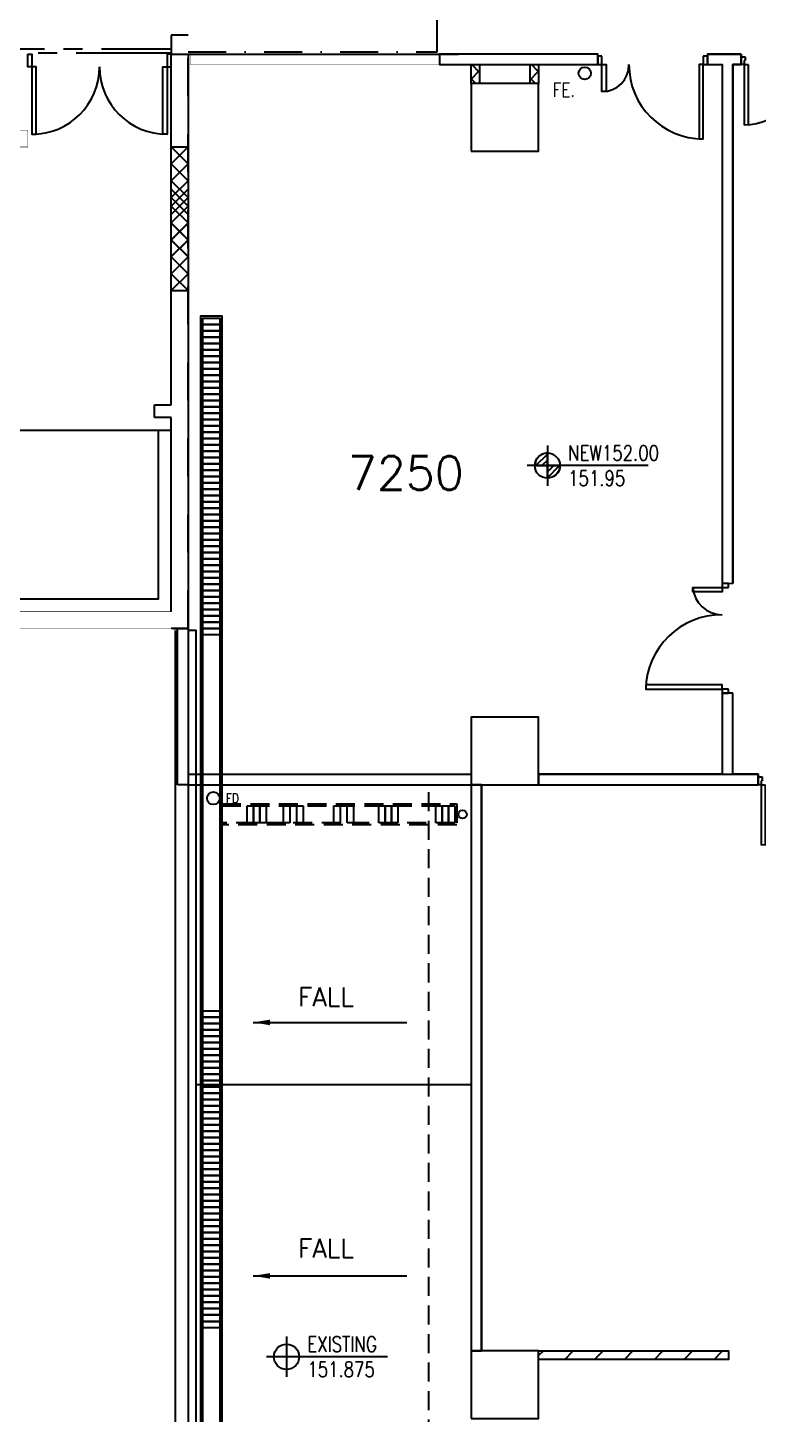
# Model space of a CAD drawing. Header units: millimetres. Extents: x -68474 to 336725, y -113450 to 40976.
# Drawn here: x 84350 to 93001, y -58850 to -42438 of the extents above; entities that cross this region are included whole.
import ezdxf

# ---------------------------------------------------------------- set-up
doc = ezdxf.new("R2010")
doc.units = ezdxf.units.MM
doc.header["$LTSCALE"] = 900
for name, pattern in [('s4152a$0$CENTER', [2, 1.25, -0.25, 0.25, -0.25]), ('s5152a$0$DASHDOT', [1, 0.5, -0.25, 0, -0.25]), ('s5152a$0$HIDDEN', [0.375, 0.25, -0.125])]:
    doc.linetypes.add(name, pattern=pattern)
for name, color, linetype in [('s4152a$0$11', 7, 'Continuous'), ('s4152a$0$20', 7, 'Continuous'), ('s4152a$0$22', 7, 'Continuous'), ('s4152a$0$30', 7, 'Continuous'), ('s4152a$0$42', 7, 'Continuous'), ('s4152a$0$7', 7, 'Continuous'), ('s5152a$0$11', 7, 'Continuous'), ('s5152a$0$17', 14, 'Continuous'), ('s5152a$0$20', 7, 'Continuous'), ('s5152a$0$22', 7, 'Continuous'), ('s5152a$0$23', 7, 'Continuous'), ('s5152a$0$30', 7, 'Continuous'), ('s5152a$0$35', 7, 'Continuous'), ('s5152a$0$45', 7, 'Continuous'), ('s5152a$0$48', 2, 'Continuous'), ('s5152a$0$7', 7, 'Continuous'), ('s5152a$0$9', 7, 'Continuous'), ('s5152a$0$Canopy', 4, 'Continuous'), ('s5152a$0$Drainage', 252, 'Continuous'), ('s5152a$0$Hatch', 3, 'Continuous'), ('s5152a$0$New200wall', 2, 'Continuous'), ('s5152a$0$Newdoor', 3, 'Continuous'), ('s5152a$0$ROOM-NO', 4, 'Continuous'), ('s5152a$0$table', 2, 'Continuous'), ('s5152a$0$TXT', 6, 'Continuous')]:
    doc.layers.add(name, color=color, linetype=linetype)
doc.styles.add('s5152a$0$ROMANS', font='ROMANS', dxfattribs={"height": 0.2})
doc.styles.add('s5152a$0$STANDARD', font='SIMPLEX')
doc.dimstyles.new('s5152a$0$STANDARD$7', dxfattribs={"dimtxt": 200, "dimasz": 200, "dimexe": 200, "dimexo": 400, "dimgap": 100, "dimtad": 1, "dimdec": 0, "dimzin": 0, "dimdsep": 46, "dimtxsty": 's5152a$0$ROMANS', "dimcen": 20, "dimdle": 200, "dimclrt": 6, "dimadec": 0, "dimazin": 0, "dimtfac": 1, "dimtdec": 0, "dimtofl": 0, "dimtmove": 2, "dimatfit": 3, "dimfxl": 1, "dimtolj": 1, "dimtzin": 0, "dimarcsym": 0})

# ---------------------------------------------------------------- blocks, each defined once
blk = doc.blocks.new('s4152a$0$D1700B')
at = {"layer": 's4152a$0$30', "color": 14, "linetype": 'Continuous'}
for points in [[(0, 0), (0.05, 0), (0.05, 0.95), (0.1, 0.95), (0.1, 0.15), (0, 0.15), (0, 0)], [(1.7, 0), (1.65, 0), (1.65, 0.95), (1.6, 0.95), (1.6, 0.15), (1.7, 0.15), (1.7, 0)]]:
    blk.add_lwpolyline(points, dxfattribs=at)
for centre, start, end in [((0.05, 0.15), 0, 90), ((1.650003, 0.15), 90, 180)]:
    blk.add_arc(centre, 0.800001, start, end, dxfattribs=at)
blk = doc.blocks.new('s4152a$0$H600')
at = {"layer": 's4152a$0$22', "color": 10, "linetype": 'Continuous'}
for points in [[(0, 0), (0.15, 0.15), (0.3, 0), (0.45, 0.15), (0.6, 0)], [(0, 0.15), (0.15, 0), (0.3, 0.15), (0.45, 0), (0.6, 0.15)]]:
    blk.add_lwpolyline(points, dxfattribs=at)
blk = doc.blocks.new('s4152a')
at = {"layer": 's4152a$0$11', "color": 3, "linetype": 'Continuous'}
for p, q in [((86050, -43850), (86250, -43850)), ((86050, -45550), (86250, -45550))]:
    blk.add_line(p, q, dxfattribs=at)
at = {"layer": 's4152a$0$11', "color": 10, "linetype": 'Continuous'}
blk.add_line((83250, -47200), (86050, -47200), dxfattribs=at)
at = {"layer": 's4152a$0$11', "color": 10, "linetype": 'Continuous', "const_width": 5}
for points in [[(79500, -42750), (79700, -42750), (79700, -43650), (84350, -43650), (84350, -43850), (79700, -43850), (79700, -49350), (80569.9, -49350), (80569.9, -49550), (78199.9, -49550), (78199.9, -49350), (79500, -49350)], [(86050, -42750), (86250, -42750), (86250, -49550), (82229.9, -49550), (82229.9, -49350), (83100, -49350), (83100, -45550), (83248.6, -45550), (83248.6, -46900), (83950, -46900), (83950, -47050), (83250, -47050), (83250, -49350), (86050, -49350), (86050, -47050), (85850, -47050), (85850, -46900), (86050, -46900)]]:
    blk.add_lwpolyline(points, close=True, dxfattribs=at)
at = {"layer": 's4152a$0$20', "color": 14, "linetype": 'Continuous'}
for p, q in [((86250, -42525), (86050, -42525)), ((86050, -42525), (86050, -42750)), ((86050, -42750), (86250, -42750))]:
    blk.add_line(p, q, dxfattribs=at)
at = {"layer": 's4152a$0$42', "color": 10, "linetype": 'Continuous'}
blk.add_lwpolyline([(83700, -47200), (83700, -49200), (85900, -49200), (85900, -47200)], dxfattribs=at)
at = {"layer": 's4152a$0$7', "color": 1, "linetype": 's4152a$0$CENTER'}
blk.add_lwpolyline([(57600, -42690), (77975, -42690), (77975, -42690), (78025, -42690), (78025, -42690), (86050, -42690), (86050, -42740), (57600, -42740)], close=True, dxfattribs=at)
at = {"zscale": 1000}
for name, p, xscale, yscale, rotation in [('s4152a$0$D1700B', (86050, -42750), 999.9979999999999, 999.9979999999999, 180), ('s4152a$0$H600', (86249.5, -44648), 1329.998, 1329.998, 90), ('s4152a$0$H600', (86249.5, -45550), 1329.998, 1329.998, 90)]:
    blk.add_blockref(name, p, dxfattribs=dict(at, xscale=xscale, yscale=yscale, rotation=rotation))
blk = doc.blocks.new('s5152a$0$FD')
at = {"layer": 's5152a$0$45', "color": 10, "linetype": 'Continuous'}
blk.add_circle((0, 0), 0.1, dxfattribs=at)
at = {"layer": 's5152a$0$45', "color": 10, "linetype": 'Continuous', "style": 's5152a$0$STANDARD', "width": 0.8}
blk.add_text('FD', height=0.15, dxfattribs=at).set_placement((0.2, -0.075))
blk = doc.blocks.new('s5152a$0$H600')
at = {"layer": 's5152a$0$22', "color": 10, "linetype": 'Continuous'}
for points in [[(0, 0), (0.15, 0.15), (0.3, 0), (0.45, 0.15), (0.6, 0)], [(0, 0.15), (0.15, 0), (0.3, 0.15), (0.45, 0), (0.6, 0.15)]]:
    blk.add_lwpolyline(points, dxfattribs=at)
blk = doc.blocks.new('*X162')
at = {"color": 0}
for p, q in [((324742, -58156), (324798, -58100)), ((325052, -58200), (325152, -58100)), ((325405, -58200), (325505, -58100)), ((325759, -58200), (325859, -58100)), ((326113, -58200), (326213, -58100)), ((326466, -58200), (326566, -58100)), ((326820, -58200), (326920, -58100))]:
    blk.add_line(p, q, dxfattribs=at)
blk = doc.blocks.new('s5152a$0$DDR1525')
for p, q in [((37.5, 100), (37.5, 862.5)), ((87.5, 100), (87.5, 862.5)), ((1512.5, 100), (1512.5, 862.5)), ((1562.5, 100), (1562.5, 862.5)), ((0, 100), (0, 0)), ((37.5, 100), (0, 100)), ((0, 0), (50, 0)), ((37.5, 50), (37.5, 100)), ((37.5, 100), (87.5, 100)), ((50, 50), (37.5, 50)), ((50, 0), (50, 50)), ((1562.5, 100), (1512.5, 100)), ((1550, 50), (1562.5, 50)), ((1550, 0), (1550, 50)), ((1562.5, 100), (1600, 100)), ((1562.5, 50), (1562.5, 100)), ((1600, 100), (1600, 0)), ((1600, 0), (1550, 0))]:
    blk.add_line(p, q)
for centre, start, end in [((37.5, 100), 0, 90), ((1562.5, 100), 90, 180)]:
    blk.add_arc(centre, 762.5, start, end)
blk = doc.blocks.new('*X155')
at = {"color": 0}
for p, q in [((324709, -47621), (324846, -47484)), ((324742, -47517), (324754, -47505)), ((324779, -47621), (324846, -47555))]:
    blk.add_line(p, q, dxfattribs=at)
blk = doc.blocks.new('*X156')
at = {"color": 0}
for p, q in [((324846, -47767), (324991, -47621)), ((324846, -47696), (324921, -47621)), ((324846, -47625), (324850, -47621))]:
    blk.add_line(p, q, dxfattribs=at)
blk = doc.blocks.new('*X160')
at = {"color": 0}
for p, q in [((323942, -43046), (324042, -42946)), ((324042, -42967), (323950, -42875)), ((323998, -43100), (323942, -43044))]:
    blk.add_line(p, q, dxfattribs=at)
blk = doc.blocks.new('*X161')
at = {"color": 0}
for p, q in [((324642, -42877), (324644, -42875)), ((324642, -43054), (324742, -42954)), ((324742, -42960), (324657, -42875)), ((324705, -43100), (324642, -43037))]:
    blk.add_line(p, q, dxfattribs=at)

msp = doc.modelspace()

# ---------------------------------------------------------------- linework, layer by layer
at = {"color": 3}
msp.add_circle((90945.74764, -42977.56423), 72.72727, dxfattribs=at)
at = {"layer": 's5152a$0$11', "color": 10, "linetype": 'Continuous'}
for p, q in [((86050, -42750), (86250, -42750)), ((86050, -46900), (86050, -42750)), ((86250, -42750), (86250, -49550)), ((85850, -47050), (85850, -46900)), ((85850, -46900), (86050, -46900)), ((86050, -47050), (85850, -47050)), ((86050, -49350), (86050, -47050)), ((86250, -49550), (86050, -49550))]:
    msp.add_line(p, q, dxfattribs=at)
at = {"layer": 's5152a$0$11', "color": 3, "linetype": 'Continuous'}
for p, q in [((86050, -43850), (86250, -43850)), ((86050, -45550), (86250, -45550))]:
    msp.add_line(p, q, dxfattribs=at)
at = {"layer": 's5152a$0$11', "color": 3, "linetype": 'Continuous', "const_width": 5}
msp.add_lwpolyline([(86275, -42875), (86275, -42750), (89225, -42750), (89225, -42875), (86275, -42875)], dxfattribs=at)
at = {"layer": 's5152a$0$17'}
for points in [[(89600, -42875), (89700, -42875), (89700, -43100), (89600, -43100)], [(90300, -42875), (90400, -42875), (90400, -43100), (90300, -43100)], [(90400, -58100), (92650, -58100), (92650, -58200), (90400, -58200)]]:
    msp.add_lwpolyline(points, close=True, dxfattribs=at)
at = {"layer": 's5152a$0$20', "color": 14, "linetype": 'Continuous'}
for q in [(89450.5, -42750), (86250, -42750), (89450.5, -42750)]:
    msp.add_line((86050, -42750), q, dxfattribs=at)
at = {"layer": 's5152a$0$23', "color": 2, "linetype": 'Continuous'}
msp.add_line((86100.2, -72749.8), (86100.2, -49575), dxfattribs=at)
msp.add_lwpolyline([(86250.2, -72749.8), (86345.2, -72749.8), (86345.2, -49575), (86250.2, -49575)], close=True, dxfattribs=at)
at = {"layer": 's5152a$0$35', "linetype": 'Continuous'}
for p, q in [((90504.06966, -47382.45029), (90504.06966, -47860.32576)), ((91698.75833, -47621.38803), (90265.13192, -47621.38803)), ((87415.10665, -57930.62666), (87415.10665, -58408.50213)), ((88609.79532, -58169.5644), (87176.16892, -58169.5644))]:
    msp.add_line(p, q, dxfattribs=at)
at = {"layer": 's5152a$0$35', "color": 4}
for points in [[(90504.06966, -47621.38803), (90504.06966, -47472.05194), (90456, -47480), (90406.67531, -47508.18198), (90366.91615, -47562.31028), (90357.13192, -47621.38803)], [(90504.06966, -47621.38803), (90653.40574, -47621.38803), (90639.18061, -47684.99854), (90603.62266, -47732.70049), (90560.27613, -47759.743), (90509.24449, -47770.63442), (90504.06966, -47770.72411)]]:
    msp.add_lwpolyline(points, close=True, dxfattribs=at)
at = {"layer": 's5152a$0$35', "linetype": 'Continuous'}
for centre in [(90504.06966, -47621.38803), (87415.10665, -58169.5644)]:
    msp.add_ellipse(centre, major_axis=(-105.59656, 105.59656), ratio=1, start_param=3.926990817, end_param=10.2101761242, dxfattribs=at)
at = {"layer": 's5152a$0$45', "color": 14, "linetype": 'Continuous'}
for points in [[(86400.2, -74550), (86400.2, -45850), (86650.2, -45850), (86650.2, -74550)], [(86425.2, -74550), (86425.2, -45875), (86625.2, -45875), (86625.2, -74550)]]:
    msp.add_lwpolyline(points, dxfattribs=at)
for points in [[(86425.2, -45875), (86625.2, -45875), (86625.2, -45950), (86425.2, -45950)], [(86425.2, -45950), (86625.2, -45950), (86625.2, -46025), (86425.2, -46025)], [(86425.2, -46025), (86625.2, -46025), (86625.2, -46100), (86425.2, -46100)], [(86425.2, -46100), (86625.2, -46100), (86625.2, -46175), (86425.2, -46175)], [(86425.2, -46175), (86625.2, -46175), (86625.2, -46250), (86425.2, -46250)], [(86425.2, -46250), (86625.2, -46250), (86625.2, -46325), (86425.2, -46325)], [(86425.2, -46325), (86625.2, -46325), (86625.2, -46400), (86425.2, -46400)], [(86425.2, -46400), (86625.2, -46400), (86625.2, -46475), (86425.2, -46475)], [(86425.2, -46475), (86625.2, -46475), (86625.2, -46550), (86425.2, -46550)], [(86425.2, -46550), (86625.2, -46550), (86625.2, -46625), (86425.2, -46625)], [(86425.2, -46625), (86625.2, -46625), (86625.2, -46700), (86425.2, -46700)], [(86425.2, -46700), (86625.2, -46700), (86625.2, -46775), (86425.2, -46775)], [(86425.2, -46775), (86625.2, -46775), (86625.2, -46850), (86425.2, -46850)], [(86425.2, -46850), (86625.2, -46850), (86625.2, -46925), (86425.2, -46925)], [(86425.2, -46925), (86625.2, -46925), (86625.2, -47000), (86425.2, -47000)], [(86425.2, -47000), (86625.2, -47000), (86625.2, -47075), (86425.2, -47075)], [(86425.2, -47075), (86625.2, -47075), (86625.2, -47150), (86425.2, -47150)], [(86425.2, -47150), (86625.2, -47150), (86625.2, -47225), (86425.2, -47225)], [(86425.2, -47225), (86625.2, -47225), (86625.2, -47300), (86425.2, -47300)], [(86425.2, -47300), (86625.2, -47300), (86625.2, -47375), (86425.2, -47375)], [(86425.2, -47375), (86625.2, -47375), (86625.2, -47450), (86425.2, -47450)], [(86425.2, -47450), (86625.2, -47450), (86625.2, -47525), (86425.2, -47525)], [(86425.2, -47525), (86625.2, -47525), (86625.2, -47600), (86425.2, -47600)], [(86425.2, -47600), (86625.2, -47600), (86625.2, -47675), (86425.2, -47675)], [(86425.2, -47675), (86625.2, -47675), (86625.2, -47750), (86425.2, -47750)], [(86425.2, -47750), (86625.2, -47750), (86625.2, -47825), (86425.2, -47825)], [(86425.2, -47825), (86625.2, -47825), (86625.2, -47900), (86425.2, -47900)], [(86425.2, -47900), (86625.2, -47900), (86625.2, -47975), (86425.2, -47975)], [(86425.2, -47975), (86625.2, -47975), (86625.2, -48050), (86425.2, -48050)], [(86425.2, -48050), (86625.2, -48050), (86625.2, -48125), (86425.2, -48125)], [(86425.2, -48125), (86625.2, -48125), (86625.2, -48200), (86425.2, -48200)], [(86425.2, -48200), (86625.2, -48200), (86625.2, -48275), (86425.2, -48275)], [(86425.2, -48275), (86625.2, -48275), (86625.2, -48350), (86425.2, -48350)], [(86425.2, -48350), (86625.2, -48350), (86625.2, -48425), (86425.2, -48425)], [(86425.2, -48425), (86625.2, -48425), (86625.2, -48500), (86425.2, -48500)], [(86425.2, -48500), (86625.2, -48500), (86625.2, -48575), (86425.2, -48575)], [(86425.2, -48575), (86625.2, -48575), (86625.2, -48650), (86425.2, -48650)], [(86425.2, -48650), (86625.2, -48650), (86625.2, -48725), (86425.2, -48725)], [(86425.2, -48725), (86625.2, -48725), (86625.2, -48800), (86425.2, -48800)], [(86425.2, -48800), (86625.2, -48800), (86625.2, -48875), (86425.2, -48875)], [(86425.2, -48875), (86625.2, -48875), (86625.2, -48950), (86425.2, -48950)], [(86425.2, -48950), (86625.2, -48950), (86625.2, -49025), (86425.2, -49025)], [(86425.2, -49025), (86625.2, -49025), (86625.2, -49100), (86425.2, -49100)], [(86425.2, -49100), (86625.2, -49100), (86625.2, -49175), (86425.2, -49175)], [(86425.2, -49175), (86625.2, -49175), (86625.2, -49250), (86425.2, -49250)], [(86425.2, -49250), (86625.2, -49250), (86625.2, -49325), (86425.2, -49325)], [(86425.2, -49325), (86625.2, -49325), (86625.2, -49400), (86425.2, -49400)], [(86425.2, -49400), (86625.2, -49400), (86625.2, -49475), (86425.2, -49475)], [(86425.2, -49475), (86625.2, -49475), (86625.2, -49550), (86425.2, -49550)], [(86425.2, -49550), (86625.2, -49550), (86625.2, -49625), (86425.2, -49625)], [(86425.2, -54075), (86625.2, -54075), (86625.2, -54150), (86425.2, -54150)], [(86425.2, -54150), (86625.2, -54150), (86625.2, -54225), (86425.2, -54225)], [(86425.2, -54225), (86625.2, -54225), (86625.2, -54300), (86425.2, -54300)], [(86425.2, -54300), (86625.2, -54300), (86625.2, -54375), (86425.2, -54375)], [(86425.2, -54375), (86625.2, -54375), (86625.2, -54450), (86425.2, -54450)], [(86425.2, -54450), (86625.2, -54450), (86625.2, -54525), (86425.2, -54525)], [(86425.2, -54525), (86625.2, -54525), (86625.2, -54600), (86425.2, -54600)], [(86425.2, -54600), (86625.2, -54600), (86625.2, -54675), (86425.2, -54675)], [(86425.2, -54675), (86625.2, -54675), (86625.2, -54750), (86425.2, -54750)], [(86425.2, -54750), (86625.2, -54750), (86625.2, -54825), (86425.2, -54825)], [(86425.2, -54825), (86625.2, -54825), (86625.2, -54900), (86425.2, -54900)], [(86425.2, -54900), (86625.2, -54900), (86625.2, -54975), (86425.2, -54975)], [(86425.2, -54975), (86625.2, -54975), (86625.2, -55050), (86425.2, -55050)], [(86425.2, -55050), (86625.2, -55050), (86625.2, -55125), (86425.2, -55125)], [(86425.2, -55125), (86625.2, -55125), (86625.2, -55200), (86425.2, -55200)], [(86425.2, -55200), (86625.2, -55200), (86625.2, -55275), (86425.2, -55275)], [(86425.2, -55275), (86625.2, -55275), (86625.2, -55350), (86425.2, -55350)], [(86425.2, -55350), (86625.2, -55350), (86625.2, -55425), (86425.2, -55425)], [(86425.2, -55425), (86625.2, -55425), (86625.2, -55500), (86425.2, -55500)], [(86425.2, -55500), (86625.2, -55500), (86625.2, -55575), (86425.2, -55575)], [(86425.2, -55575), (86625.2, -55575), (86625.2, -55650), (86425.2, -55650)], [(86425.2, -55650), (86625.2, -55650), (86625.2, -55725), (86425.2, -55725)], [(86425.2, -55725), (86625.2, -55725), (86625.2, -55800), (86425.2, -55800)], [(86425.2, -55800), (86625.2, -55800), (86625.2, -55875), (86425.2, -55875)], [(86425.2, -55875), (86625.2, -55875), (86625.2, -55950), (86425.2, -55950)], [(86425.2, -55950), (86625.2, -55950), (86625.2, -56025), (86425.2, -56025)], [(86425.2, -56025), (86625.2, -56025), (86625.2, -56100), (86425.2, -56100)], [(86425.2, -56100), (86625.2, -56100), (86625.2, -56175), (86425.2, -56175)], [(86425.2, -56175), (86625.2, -56175), (86625.2, -56250), (86425.2, -56250)], [(86425.2, -56250), (86625.2, -56250), (86625.2, -56325), (86425.2, -56325)], [(86425.2, -56325), (86625.2, -56325), (86625.2, -56400), (86425.2, -56400)], [(86425.2, -56400), (86625.2, -56400), (86625.2, -56475), (86425.2, -56475)], [(86425.2, -56475), (86625.2, -56475), (86625.2, -56550), (86425.2, -56550)], [(86425.2, -56550), (86625.2, -56550), (86625.2, -56625), (86425.2, -56625)], [(86425.2, -56625), (86625.2, -56625), (86625.2, -56700), (86425.2, -56700)], [(86425.2, -56700), (86625.2, -56700), (86625.2, -56775), (86425.2, -56775)], [(86425.2, -56775), (86625.2, -56775), (86625.2, -56850), (86425.2, -56850)], [(86425.2, -56850), (86625.2, -56850), (86625.2, -56925), (86425.2, -56925)], [(86425.2, -56925), (86625.2, -56925), (86625.2, -57000), (86425.2, -57000)], [(86425.2, -57000), (86625.2, -57000), (86625.2, -57075), (86425.2, -57075)], [(86425.2, -57075), (86625.2, -57075), (86625.2, -57150), (86425.2, -57150)], [(86425.2, -57150), (86625.2, -57150), (86625.2, -57225), (86425.2, -57225)], [(86425.2, -57225), (86625.2, -57225), (86625.2, -57300), (86425.2, -57300)], [(86425.2, -57300), (86625.2, -57300), (86625.2, -57375), (86425.2, -57375)], [(86425.2, -57375), (86625.2, -57375), (86625.2, -57450), (86425.2, -57450)], [(86425.2, -57450), (86625.2, -57450), (86625.2, -57525), (86425.2, -57525)], [(86425.2, -57525), (86625.2, -57525), (86625.2, -57600), (86425.2, -57600)], [(86425.2, -57600), (86625.2, -57600), (86625.2, -57675), (86425.2, -57675)], [(86425.2, -57675), (86625.2, -57675), (86625.2, -57750), (86425.2, -57750)], [(86425.2, -57750), (86625.2, -57750), (86625.2, -57825), (86425.2, -57825)]]:
    msp.add_lwpolyline(points, close=True, dxfattribs=at)
at = {"layer": 's5152a$0$45', "color": 7, "linetype": 's5152a$0$HIDDEN'}
for points in [[(86650.2, -51625), (89431, -51625), (89431, -51875), (86650.2, -51875)], [(86650.2, -51650), (89406, -51650), (89406, -51850), (86650.2, -51850)]]:
    msp.add_lwpolyline(points, dxfattribs=at)
for points in [[(87023, -51650), (87023, -51850), (86948, -51850), (86948, -51650)], [(87098, -51650), (87098, -51850), (87023, -51850), (87023, -51650)], [(87173, -51650), (87173, -51850), (87098, -51850), (87098, -51650)], [(87455, -51650), (87455, -51850), (87380, -51850), (87380, -51650)], [(87611, -51650), (87611, -51850), (87536, -51850), (87536, -51650)], [(88050, -51650), (88050, -51850), (87975, -51850), (87975, -51650)], [(88206, -51650), (88206, -51850), (88131, -51850), (88131, -51650)], [(88581, -51650), (88581, -51850), (88506, -51850), (88506, -51650)], [(88656, -51650), (88656, -51850), (88581, -51850), (88581, -51650)], [(88731, -51650), (88731, -51850), (88656, -51850), (88656, -51650)], [(89256, -51650), (89256, -51850), (89181, -51850), (89181, -51650)], [(89331, -51650), (89331, -51850), (89256, -51850), (89256, -51650)], [(89406, -51650), (89406, -51850), (89331, -51850), (89331, -51650)]]:
    msp.add_lwpolyline(points, close=True, dxfattribs=at)
at = {"layer": 's5152a$0$48', "color": 3, "linetype": 'Continuous'}
for points in [[(89600, -43900), (90400, -43900), (90400, -43100), (89600, -43100)], [(89600, -51400), (90400, -51400), (90400, -50600), (89600, -50600)], [(89600, -58900), (90400, -58900), (90400, -58100), (89600, -58100)]]:
    msp.add_lwpolyline(points, close=True, dxfattribs=at)
at = {"layer": 's5152a$0$7', "color": 10, "linetype": 'Continuous'}
msp.add_line((86350.2, -54945.4), (89600, -54945.4), dxfattribs=at)
at = {"layer": 's5152a$0$9', "color": 14, "linetype": 's5152a$0$DASHDOT'}
msp.add_lwpolyline([(86075, -49550), (86249.9, -49550), (86249.9, -42725), (89200, -42725), (89200, -31889.998)], dxfattribs=at)
at = {"layer": 's5152a$0$Canopy', "linetype": 's5152a$0$HIDDEN'}
msp.add_line((89100, -66900), (89100, -51400), dxfattribs=at)
at = {"layer": 's5152a$0$Drainage'}
msp.add_circle((89500, -51750), 50, dxfattribs=at)
at = {"layer": 's5152a$0$Hatch'}
msp.add_line((86250, -51400), (86125.2, -51400), dxfattribs=at)
for points in [[(92799.87987, -42750), (92399.87987, -42750), (92399.87987, -42875), (92574.87987, -42875), (92574.87987, -49015.63162), (92699.87987, -49014.70916), (92699.87987, -42875), (92799.87987, -42875)], [(92699.87987, -50314.73779), (92574.87987, -50315.66026), (92574.87987, -51275), (90400, -51275), (90400, -51400), (93000, -51400), (93000, -51275), (92699.87987, -51275)], [(89725, -51400), (89600, -51400), (89600, -58100), (89725, -58100)]]:
    msp.add_lwpolyline(points, close=True, dxfattribs=at)
at = {"layer": 's5152a$0$New200wall'}
for p, q in [((92399.87987, -42750), (92799.87987, -42750)), ((92799.87987, -42750), (92799.87987, -42875)), ((92799.87987, -42875), (92699.87987, -42875)), ((92573.08007, -49015.63993), (92698.07765, -49014.71747)), ((92574.87987, -49015.63162), (92699.87987, -49014.70916)), ((86125.2, -51400), (86125.2, -49550)), ((93000, -51275), (92699.87987, -51275)), ((93000, -51275), (93000, -51400))]:
    msp.add_line(p, q, dxfattribs=at)
at = {"layer": 's5152a$0$New200wall', "color": 2, "linetype": 'Continuous'}
for p, q in [((92574.87987, -42875), (92574.87987, -49015.63162)), ((92699.87987, -42875), (92699.87987, -49014.70916)), ((86250, -49550), (86250, -51275)), ((92574.87987, -50315.66026), (92574.87987, -51275)), ((86250, -51275), (89600, -51275)), ((90400, -51275), (93000, -51275)), ((90400, -51275), (92574.87987, -51275)), ((86250, -51400), (89600, -51400)), ((89600, -51400), (89600, -58100)), ((89725, -51400), (89725, -58100)), ((90400, -51400), (93000, -51400))]:
    msp.add_line(p, q, dxfattribs=at)
at = {"layer": 's5152a$0$New200wall', "color": 2}
msp.add_lwpolyline([(91099.87987, -42875), (91099.87987, -42750.0002), (89225, -42750.0002), (89225, -42875)], close=True, dxfattribs=at)
at = {"layer": 's5152a$0$Newdoor', "color": 3, "linetype": 'Continuous'}
for p, q in [((91099.87987, -42775), (91099.87987, -42874.9998)), ((91149.87987, -42775), (91099.87987, -42775)), ((91149.87987, -42874.9998), (91149.87987, -42775)), ((92399.87987, -42775.0002), (92349.87987, -42775.0002)), ((92349.87987, -42775.0002), (92349.87987, -42875)), ((92399.87987, -42875), (92399.87987, -42775.0002)), ((91099.87987, -42874.9998), (91149.87987, -42874.9998)), ((92349.87987, -42875), (92399.87987, -42875)), ((92573.08007, -49015.63993), (92573.08007, -49065.63993)), ((92648.07987, -49015.63993), (92573.08007, -49015.63993)), ((92573.08007, -49065.63993), (92648.07987, -49065.63993)), ((92648.07901, -49015.1787), (92573.08027, -49015.63993)), ((92648.07901, -49015.1787), (92573.08027, -49015.63993)), ((92648.07987, -49065.63993), (92648.07987, -49015.63993)), ((92648.07967, -50265.63993), (92573.07987, -50265.63993)), ((92573.07987, -50265.63993), (92573.07987, -50315.63993)), ((92573.07987, -50315.63993), (92648.07967, -50315.63993)), ((92648.07967, -50315.63993), (92648.07967, -50265.63993))]:
    msp.add_line(p, q, dxfattribs=at)
at = {"layer": 's5152a$0$Newdoor'}
msp.add_line((92699.87987, -51275), (92699.87987, -50314.73779), dxfattribs=at)
for points in [[(91149.87987, -42875), (91199.87987, -42875), (91199.87987, -43195), (91149.87987, -43195)], [(92349.87987, -42875), (92299.87987, -42875), (92299.87987, -43755), (92349.87987, -43755)], [(92573.07987, -49065.63993), (92573.07987, -49115.63993), (92228.07987, -49115.63993), (92228.07987, -49065.63993)], [(92573.07987, -50265.63993), (92573.07987, -50215.63993), (91668.07987, -50215.63993), (91668.07987, -50265.63993)]]:
    msp.add_lwpolyline(points, close=True, dxfattribs=at)
for centre, radius, start, end in [((91149.87987, -42875), 320, 270, 0), ((92349.87987, -42875), 880, 180, 270), ((92569.53432, -49043.48591), 342.17238, 183.712222323, 270.593703254), ((92569.46222, -50287.27461), 901.64194, 89.770111794, 178.625069335)]:
    msp.add_arc(centre, radius, start, end, dxfattribs=at)
at = {"layer": 's5152a$0$table'}
msp.add_line((92699.87987, -51275), (92699.87987, -50314.73779), dxfattribs=at)

# ---------------------------------------------------------------- block references
msp.add_blockref('s4152a', (0, 0))
at = {"xscale": 1329.998, "yscale": 1329.998, "zscale": 1000, "rotation": 90}
for p in [(86249.5, -44648), (86249.5, -45148)]:
    msp.add_blockref('s5152a$0$H600', p, dxfattribs=at)
at = {"zscale": 1000}
for xscale, yscale in [(749.999, 749.999), (749.9990000000107, 749.9990000000107)]:
    msp.add_blockref('s5152a$0$FD', (86548.1, -51558.5), dxfattribs=dict(at, xscale=xscale, yscale=yscale))
at = {"layer": 's5152a$0$17', "linetype": 'Continuous'}
for name in ['*X160', '*X161']:
    msp.add_blockref(name, (-234342, 0), dxfattribs=at)
at = {"layer": 's5152a$0$30', "xscale": -0.9375, "yscale": 0.9375, "zscale": 0.9375, "rotation": 180}
for p in [(92799.87987, -42781.25), (93000, -51306.25)]:
    msp.add_blockref('s5152a$0$DDR1525', p, dxfattribs=at)
at = {"layer": 's5152a$0$35', "color": 4, "linetype": 'Continuous'}
for name in ['*X155', '*X156']:
    msp.add_blockref(name, (-234342, 0), dxfattribs=at)
at = {"layer": 's5152a$0$Hatch', "linetype": 'Continuous'}
msp.add_blockref('*X162', (-234342, 0), dxfattribs=at)

# ---------------------------------------------------------------- texts
at = {"color": 3, "style": 's5152a$0$ROMANS', "width": 0.8}
msp.add_text('FE.', height=166.666667, dxfattribs=at).set_placement((90564.84486, -43257.65515))
at = {"layer": 's5152a$0$35', "linetype": 'Continuous', "style": 's5152a$0$STANDARD', "width": 0.8}
for tag, p, s in [('NEW152.00', (90750.53393, -47561.65359), '152.215'), ('151.95', (90750.53393, -47860.32576), '152.190'), ('EXISTING', (87661.57092, -58109.82996), '152.215'), ('151.875', (87661.57092, -58408.50213), '152.190')]:
    msp.add_attdef(tag, p, s, height=179.203301, dxfattribs=at)
at = {"layer": 's5152a$0$ROOM-NO', "style": 's5152a$0$STANDARD'}
msp.add_text('7250', height=400, dxfattribs=at).set_placement((88141.8249, -47908.76306))
at = {"layer": 's5152a$0$TXT', "color": 3, "style": 's5152a$0$STANDARD'}
for p in [(87551.52112, -54020.38018), (87551.52112, -56995.38018)]:
    msp.add_text('FALL', height=220, dxfattribs=at).set_placement(p)

# ---------------------------------------------------------------- leaders
at = {"layer": 's5152a$0$TXT', "color": 3}
for points in [[(87019, -54212), (88840.96194, -54212)], [(87019, -57212), (88840.96194, -57212)]]:
    msp.add_leader(points, dimstyle='s5152a$0$STANDARD$7', dxfattribs=at)

doc.saveas('drawing.dxf')
